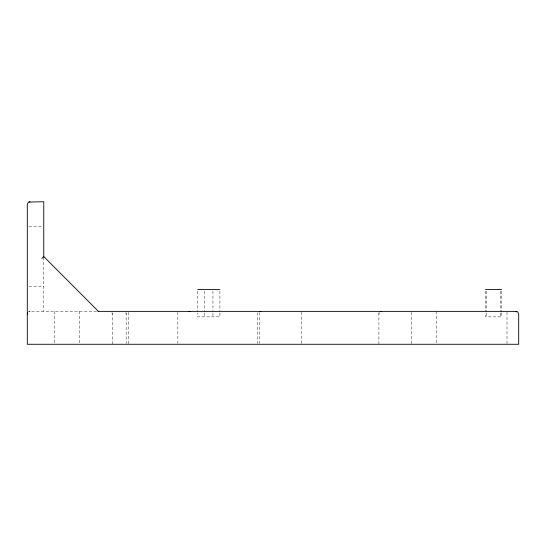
<?xml version="1.0" encoding="UTF-8"?>
<svg xmlns="http://www.w3.org/2000/svg" width="546" height="546" viewBox="0 0 546 546"><rect width="100%" height="100%" fill="white"/><g stroke="black" fill="none" stroke-linecap="round" stroke-linejoin="round"><path stroke-width="0.41" stroke-dasharray="2.73 2.05" d="M301.419 343.427L301.447 312.182M378.904 314.121L379.265 312.749M257.944 312.749L257.487 314.121L257.487 343.434M30.044 311.377L28.672 311.746L30.044 311.746L30.044 311.377L98.573 311.377M28.945 226.399L42.922 226.399M28.945 286.705L43.748 286.705M125.798 312.749L126.167 314.121M111.91 312.749L112.278 314.121M177.825 312.182L177.853 343.427M507.002 312.216L507.002 344.273M501.631 291.134L501.631 311.377M501.631 312.94L501.631 316.857L485.449 316.857L485.449 312.94M500.709 291.134L500.709 311.377M500.709 312.94L500.709 316.857M486.377 291.134L486.377 311.377M486.377 312.94L486.377 316.857M485.449 291.134L485.449 311.377M436.466 311.377L436.466 343.427M411.793 312.216L411.793 344.273M378.904 312.776L378.904 344.273M259.391 312.483L259.391 343.434M219.901 291.134L219.901 311.377M219.901 312.94L219.901 316.857L197.686 316.857L197.686 312.94M212.94 291.134L212.94 311.377M212.94 312.94L212.94 316.857M204.648 291.134L204.648 311.377M204.648 312.94L204.648 316.857M197.686 291.134L197.686 311.377M128.726 312.216L128.726 344.273M126.167 312.776L126.167 343.434M112.278 312.776L112.278 344.273M79.382 311.377L79.382 343.427M54.709 311.377L54.709 344.273M43.748 257.337L43.748 311.377"/><path stroke-width="0.82" d="M27.3 314.121L27.669 312.749M98.533 311.473L43.748 256.552L41.81 258.49M28.105 202.532L27.3 204.47L27.3 344.273L518.7 344.273L518.7 314.121L517.895 312.182M30.044 201.727L28.672 202.095L43.748 201.727L43.748 203.76M380.931 311.473L381.64 311.377M260.005 311.473L260.886 311.377M197.686 289.448L219.901 289.448M485.449 289.448L501.631 289.448M98.048 311.377L515.956 311.377L517.328 311.746L515.956 311.746L515.956 311.377M188.67 311.377L190.67 311.473M43.748 204.47L43.748 257.07"/></g></svg>
